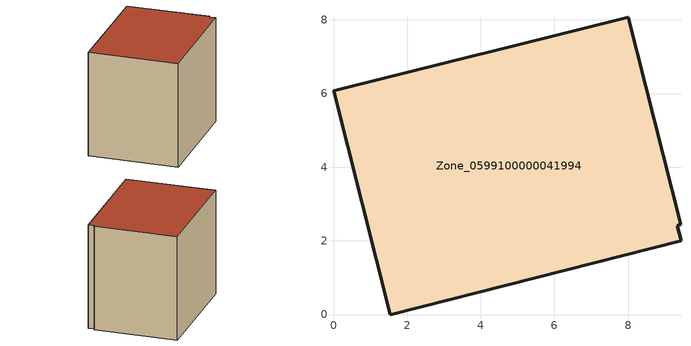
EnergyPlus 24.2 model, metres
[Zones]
Zone_0599100000041994
 floor ground (C_G): 0,6.08 8.01,8.07 9.42,2.46 9.33,2.42 9.44,2.01 1.54,0 z0
 wall outside (C_F): 8.01,8.07 0,6.08 1.54,0 9.44,2.01 9.33,2.42 9.42,2.46 8.01,8.07 z0:7.46
 roof outside (C_R): 9.44,2.01 9.33,2.42 9.42,2.46 8.01,8.07 0,6.08 1.54,0 z7.46
[BUILDING]
Pand.0599100000041994: North Axis=0; Terrain=City; Loads Convergence Tolerance Value=0.04; Temperature Convergence Tolerance Value=0.4; Solar Distribution=FullExterior; Maximum Number of Warmup Days=25; Minimum Number of Warmup Days=1
[Site:Location]
Rotterdam.The.Hague.AP_ZH_NLD Design_Conditions: Latitude=51.96; Longitude=4.45; Time Zone=1; Elevation=-4.5
[SITE:GROUNDTEMPERATURE:BUILDINGSURFACE]
18, 18, 18, 18, 18, 18, 18, 18, 18, 18, 18, 18
[MATERIAL] Thermal Absorptance=0.9; Solar Absorptance=0.7; Visible Absorptance=0.7
Name | Roughness | Thickness | Conductivity | Density | Specific Heat
G.TI.1965-1974 | MediumSmooth | 0.15 | 0.882353 | 540 | 1210
F.TI.1965-1974 | Rough | 0.3 | 0.697674 | 1920 | 840
R.TI.1965-1974 | MediumRough | 0.2 | 0.232558 | 1500 | 1000
[CONSTRUCTION]
C_G: G.TI.1965-1974
C_F: F.TI.1965-1974
C_R: R.TI.1965-1974
[ZONE]
Zone_0599100000041994: Type=1; Multiplier=1; Ceiling Height=Autocalculate; Volume=Autocalculate; Floor Area=autocalculate; Part of Total Floor Area=Yes
[ZONEINFILTRATION:DESIGNFLOWRATE]
Infil_Zone_0599100000041994: Zone or ZoneList or Space or SpaceList=Zone_0599100000041994; Schedule=AlwaysOn; Design Flow Rate Calculation Method=Flow/Area; Flow Rate per Floor Area=0.003; Constant Term Coefficient=1; Temperature Term Coefficient=0; Velocity Term Coefficient=0; Velocity Squared Term Coefficient=0
[HVACTEMPLATE:ZONE:IDEALLOADSAIRSYSTEM]
Zone_0599100000041994: Maximum Heating Supply Air Temperature=50; Minimum Cooling Supply Air Temperature=13; Maximum Heating Supply Air Humidity Ratio=0.0156; Minimum Cooling Supply Air Humidity Ratio=0.0077; Heating Limit=NoLimit; Cooling Limit=NoLimit; Dehumidification Control Type=ConstantSensibleHeatRatio; Cooling Sensible Heat Ratio=0.7; Dehumidification Setpoint=60; Humidification Control Type=None; Humidification Setpoint=30; Outdoor Air Method=None; Outdoor Air Flow Rate per Person=0.00944; Outdoor Air Flow Rate per Zone Floor Area=0; Outdoor Air Flow Rate per Zone=0; Demand Controlled Ventilation Type=None; Outdoor Air Economizer Type=NoEconomizer; Heat Recovery Type=None; Sensible Heat Recovery Effectiveness=0.7; Latent Heat Recovery Effectiveness=0.65
[ZONECONTROL:THERMOSTAT]
ThermostatControl_Zone_0599100000041994: Zone or ZoneList=Zone_0599100000041994; Control Type Schedule=DualSetpointControlType; Control 1=Thermostat_Zone_0599100000041994; Temperature Difference Between Cutout And Setpoint=0
[THERMOSTATSETPOINT:DUALSETPOINT]
Thermostat_Zone_0599100000041994: Heating Setpoint Temperature Schedule=HeatingSetpoint_Zone_0599100000041994; Cooling Setpoint Temperature Schedule=CoolingSetpoint_Zone_0599100000041994
[SCHEDULE:COMPACT]
HeatingSetpoint_Zone_0599100000041994: Through: 12/31, For: AllDays, Until: 24:00, 21
CoolingSetpoint_Zone_0599100000041994: Through: 12/31, For: AllDays, Until: 24:00, 24
DualSetpointControlType: Through: 12/31, For: AllDays, Until: 24:00, 4
AlwaysOn: Through: 12/31, For: AllDays, Until: 24:00, 1
